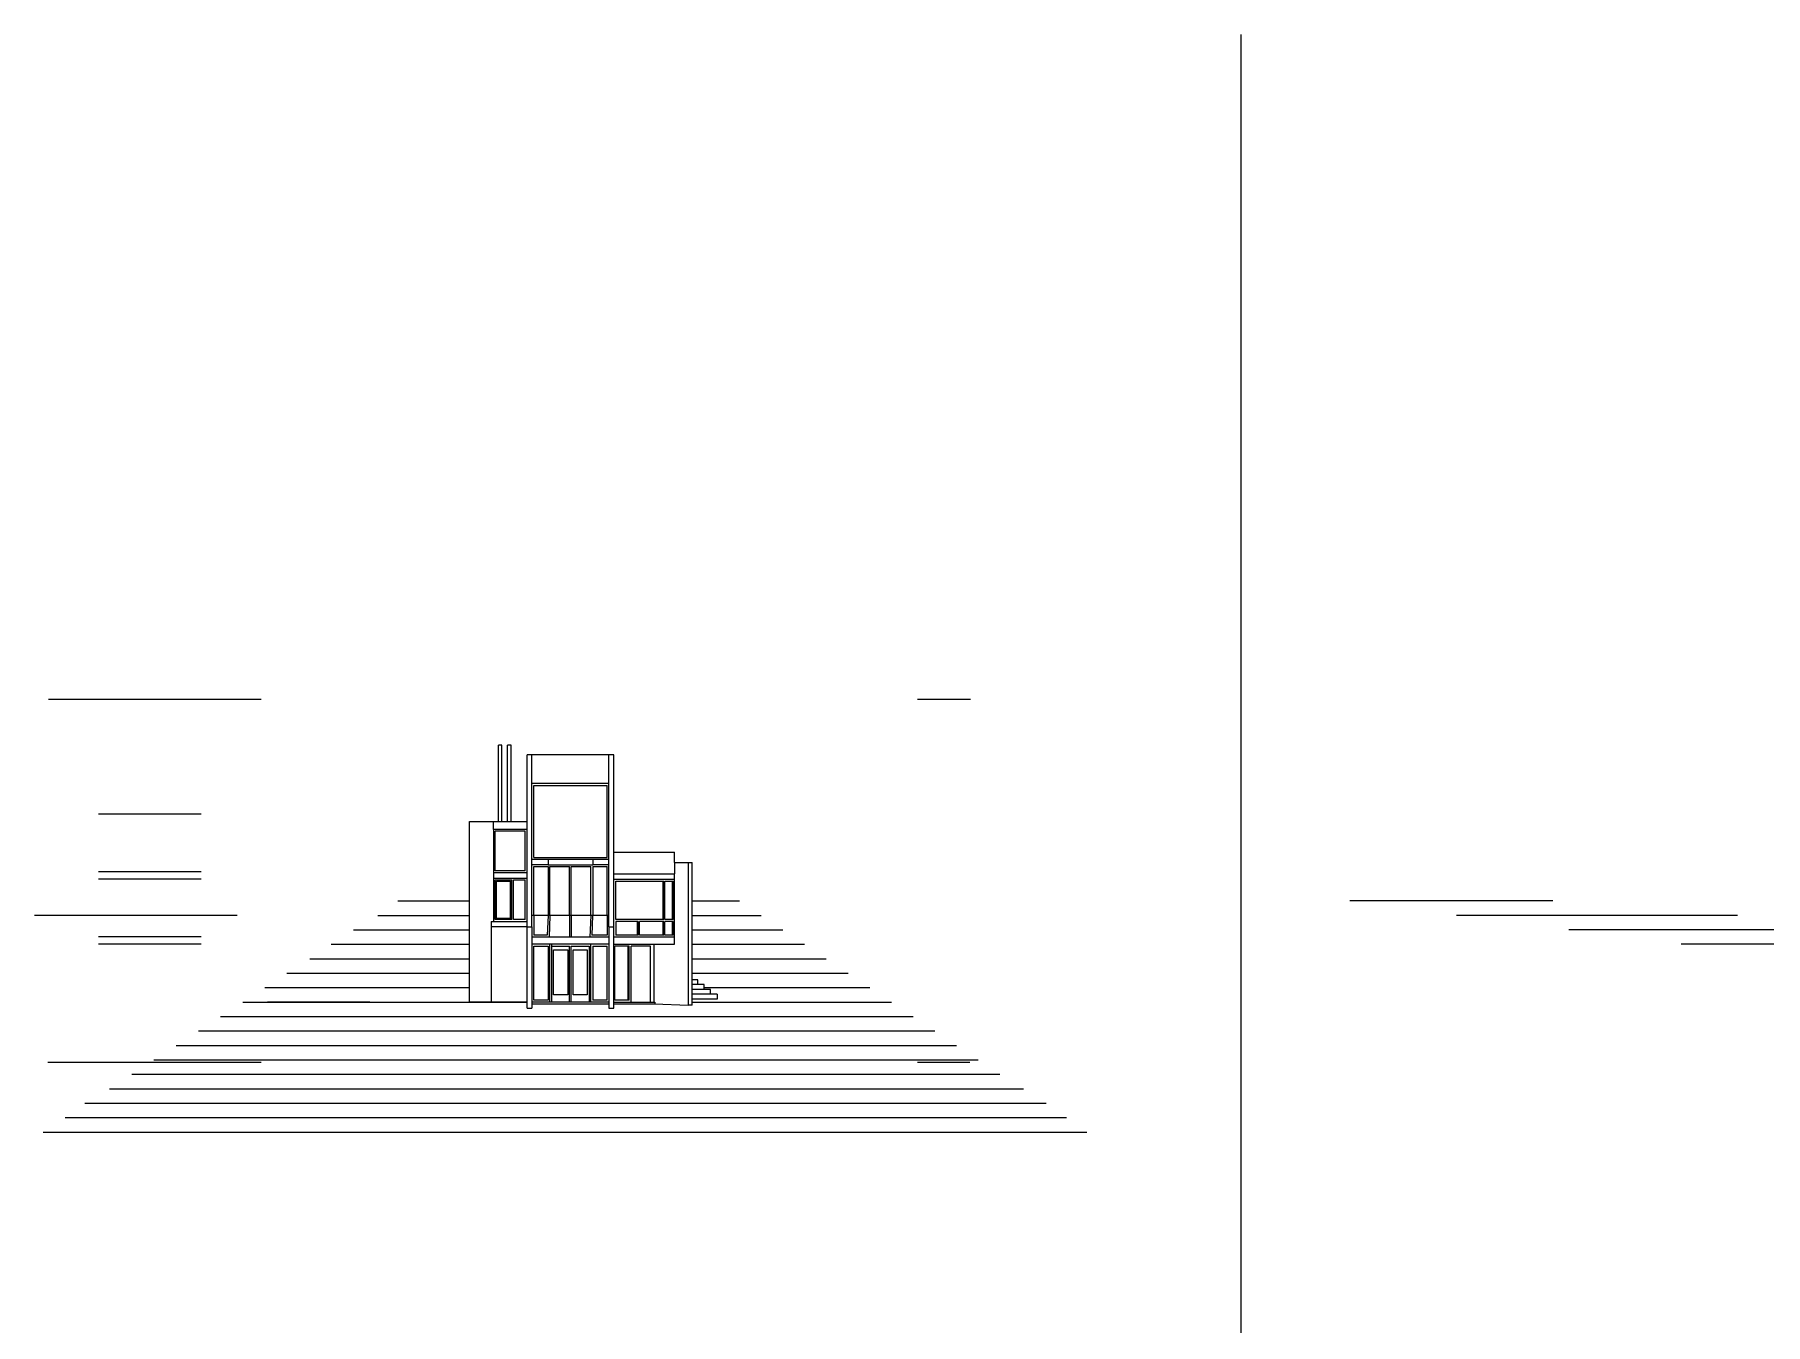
# Model space of a CAD drawing. Header units: inches. Extents: x -16498 to -561, y 141 to 7454.
# Drawn here: x -16498 to -13620, y 3150 to 5293 of the extents above; entities that cross this region are included whole.
import ezdxf

# ---------------------------------------------------------------- set-up
doc = ezdxf.new("R2010")
doc.units = ezdxf.units.IN
doc.header["$LTSCALE"] = 0.5
doc.header["$MEASUREMENT"] = 0
for name, color, linetype in [('A-Elev-North', 7, 'Continuous'), ('A-Elev-South', 7, 'Continuous'), ('A-glazing', 252, 'Continuous'), ('A-walls', 7, 'Continuous')]:
    doc.layers.add(name, color=color, linetype=linetype)

msp = doc.modelspace()

# ---------------------------------------------------------------- linework, layer by layer
at = {"layer": 'A-Elev-North'}
for p, q in [((-16475, 4188.6), (-16121.5, 4188.6)), ((-15030, 4188.6), (-14941.6, 4188.6)), ((-16476.2, 3585.4), (-16121.5, 3585.4)), ((-15030, 3585.4), (-14942.7, 3585.4))]:
    msp.add_line(p, q, dxfattribs=at)
at = {"layer": 'A-Elev-North', "color": 253}
for p, q in [((-15775, 3985.3, -5147.6), (-15679, 3985.3, -5147.6)), ((-15735, 3972.3, 133814.9), (-15735, 3819.3, 1569.1)), ((-15739, 3819.3, 63803.7), (-15739, 3685.9, -51451.2)), ((-15433.9, 3793.3, -10295.1), (-15486.2, 3793.3, -10295.1)), ((-15509.2, 3688.3, -51475.7), (-15533.2, 3688.3, -51475.7))]:
    msp.add_line(p, q, dxfattribs=at)
at = {"layer": 'A-Elev-North', "color": 252}
for p, q in [((-15679, 3972.3, 133814.9), (-15735, 3972.3, 133814.9)), ((-15682, 3969.3, 133814.9), (-15732, 3969.3, 133814.9)), ((-15682, 3903.3, -25734.8), (-15732, 3903.3, -25734.8)), ((-15732, 3888.3, 12), (-15704.5, 3888.3, 12)), ((-15730, 3886.3, 12), (-15706.5, 3886.3, 12)), ((-15701.5, 3888.3, 12), (-15682, 3888.3, 12)), ((-15644, 3910.5, -27602.9), (-15644, 3829.3, -166926.2)), ((-15570, 3910.5, -68477.1), (-15570, 3829.3, -289765.1)), ((-15531.4, 3822.3, -15011.7), (-15531.4, 3886.3, -15374.6)), ((-15451.9, 3822.3, -14560.7), (-15451.9, 3886.3, -14923.7)), ((-15449.8, 3822.3, -14548.7), (-15449.8, 3886.3, -14911.7)), ((-15436, 3822.3, -14470.5), (-15436, 3886.3, -14833.5)), ((-15739, 3819.3), (-15679, 3819.3)), ((-15704.5, 3822.3), (-15732, 3822.3)), ((-15706.5, 3824.3), (-15730, 3824.3)), ((-15682, 3822.3), (-15701.5, 3822.3)), ((-15531.4, 3819.3), (-15531.4, 3796.3)), ((-15494.3, 3796.3, -14653.9), (-15494.3, 3819.3, -14784.3)), ((-15492.2, 3796.3, -14641.9), (-15492.2, 3819.3, -14772.3)), ((-15451.9, 3796.3, -14413.3), (-15451.9, 3819.3, -14543.7)), ((-15449.8, 3796.3, -14401.2), (-15449.8, 3819.3, -14531.7)), ((-15436, 3796.3, -14323), (-15436, 3819.3, -14453.5)), ((-15644, 3778.3, -25740.8), (-15644, 3688.3, -186392.4)), ((-15611.5, 3772.3, -36451.1), (-15611.5, 3697.3, -170327.1)), ((-15579, 3772.3, -47052.5), (-15579, 3697.3, -180928.5)), ((-15576, 3778.3, -51478.7), (-15576, 3685.3, -217485.4)), ((-15570, 3778.3, -66615.1), (-15570, 3688.3, -306587.3))]:
    msp.add_line(p, q, dxfattribs=at)
at = {"layer": 'A-Elev-North', "color": 254}
for p, q in [((-15644, 3922.5, -7013.4), (-15644, 3913.5, -22454.1)), ((-15570, 3922.5, -1862), (-15644, 3922.5, -1862)), ((-15570, 3922.5, -35774.7), (-15570, 3913.5, -60299.2)), ((-15644, 3913.5, -1862), (-15570, 3913.5, -1862))]:
    msp.add_line(p, q, dxfattribs=at)
at = {"layer": 'A-Elev-North', "color": 7}
for p, q in [((-15535, 3934.3), (-15433.9, 3934.3)), ((-15433.9, 3917.3, -10295.1), (-15433.9, 3934.3, -10295.1)), ((-15433.9, 3917.3), (-15404.8, 3917.3)), ((-15679, 3810.3), (-15671, 3810.3)), ((-15671, 3810.3), (-15671, 3675.3)), ((-15543, 3810.3), (-15535, 3810.3)), ((-15543, 3810.3), (-15543, 3675.3)), ((-15467.9, 3682.3, -51475.7), (-15410.5, 3680.3, -36033))]:
    msp.add_line(p, q, dxfattribs=at)
at = {"layer": 'A-Elev-North', "color": 251}
for p, q in [((-15433.9, 3917.3), (-15433.9, 3898.3)), ((-15453, 3822.3, -14323), (-15453, 3886.3, -14323)), ((-15437.1, 3822.3, -14323), (-15437.1, 3886.3, -14323)), ((-15495.4, 3796.3), (-15495.4, 3819.3)), ((-15453, 3796.3), (-15453, 3819.3)), ((-15437.1, 3796.3, -14323), (-15437.1, 3819.3, -14323))]:
    msp.add_line(p, q, dxfattribs=at)
at = {"layer": 'A-Elev-North', "color": 250}
for p, q in [((-15668, 3829.3), (-15667.8, 3796.3)), ((-15644.1, 3829.3), (-15645.5, 3796.3)), ((-15641.1, 3829.3), (-15642.5, 3793.3)), ((-15608.6, 3829.3), (-15608.5, 3793.3)), ((-15605.6, 3829.3), (-15605.5, 3793.3)), ((-15573.1, 3829.3, -25737.8), (-15574.5, 3793.3, -25737.8)), ((-15570.1, 3829.3, -25737.8), (-15571.5, 3796.3, -25737.8)), ((-15546.1, 3829.3), (-15546, 3796.3)), ((-15645.5, 3796.3), (-15667.8, 3796.3)), ((-15546, 3796.3), (-15571.5, 3796.3, -25737.8))]:
    msp.add_line(p, q, dxfattribs=at)
at = {"layer": 'A-Elev-South', "color": 7}
for p, q in [((-14492.1, 5293.3, -5147.6), (-14492.1, 710, -5147.6)), ((-15679, 3675.3), (-15679, 4096.4)), ((-15679, 3916.3, -5147.6), (-15679, 4093, -5147.6)), ((-15535, 3675.3), (-15535, 4096.4)), ((-15404.8, 3680.3, -36033), (-15404.8, 3917.3, -10295.1)), ((-15679, 3675.3), (-15671, 3675.3)), ((-15543, 3675.3), (-15535, 3675.3)), ((-15404.8, 3680.3, -36033), (-15410.5, 3680.3, -36033))]:
    msp.add_line(p, q, dxfattribs=at)
at = {"layer": 'A-Elev-South', "color": 253}
for p, q in [((-15726.8, 3985.3, -5147.6), (-15726.8, 4112.1)), ((-15720.8, 4112.1), (-15726.8, 4112.1)), ((-15720.8, 3985.3, -5147.6), (-15720.8, 4112.1)), ((-15711.8, 3985.3, -5147.6), (-15711.8, 4112.1)), ((-15705.8, 4112.1), (-15711.8, 4112.1)), ((-15705.8, 3985.3, -5147.6), (-15705.8, 4112.1)), ((-15671, 3810.3), (-15671, 4096.4)), ((-15543, 3810.3), (-15543, 4096.4)), ((-15775, 3685.9, 940.2), (-15775, 3985.3, -5147.6)), ((-15644, 3922.5, -1862), (-15671, 3922.5, -1862)), ((-15543, 3922.5, -1862), (-15570, 3922.5, -1862)), ((-15410.5, 3680.3, -36033), (-15410.5, 3917.3, -10295.1)), ((-15679, 3900.3), (-15735, 3900.3)), ((-15735, 3891.3), (-15679, 3891.3)), ((-15644, 3913.5, -1862), (-15671, 3913.5, -1862)), ((-15543, 3913.5, -1862), (-15570, 3913.5, -1862)), ((-15543, 3829.3), (-15671, 3829.3)), ((-15543, 3793.3), (-15671, 3793.3)), ((-15543, 3781.3), (-15671, 3781.3)), ((-15644, 3781.3), (-15671, 3781.3)), ((-15543, 3781.3), (-15570, 3781.3)), ((-15433.9, 3793.3), (-15535, 3793.3)), ((-15775, 3685.9), (-15679, 3685.9)), ((-15543, 3685.3, -24821.4), (-15671, 3685.3, -24821.4)), ((-15644, 3688.3, -24821.4), (-15668, 3688.3, -24821.4)), ((-15611.5, 3697.3, -24821.4), (-15635, 3697.3, -24821.4)), ((-15579, 3697.3, -24821.4), (-15602.5, 3697.3, -24821.4)), ((-15546, 3688.3, -24821.4), (-15570, 3688.3, -24821.4))]:
    msp.add_line(p, q, dxfattribs=at)
at = {"layer": 'A-Elev-South', "color": 252}
for p, q in [((-15668, 3925.5, -1874), (-15668, 4045.5, 20587.3)), ((-15546, 3925.5, -4508.8), (-15546, 4045.5, 20587.3)), ((-15735, 3972.3, 133814.9), (-15735, 3985.3, 28729)), ((-15732, 3903.3, -25734.8), (-15732, 3969.3, 133814.9)), ((-15682, 3903.3, -25734.8), (-15682, 3969.3, 133814.9)), ((-15732, 3822.3, -18916.5), (-15732, 3888.3, 12)), ((-15730, 3824.3, -20013), (-15730, 3886.3, 12)), ((-15706.5, 3824.3, -20013), (-15706.5, 3886.3, 12)), ((-15704.5, 3822.3, -18916.5), (-15704.5, 3888.3, 12)), ((-15701.5, 3822.3, -230206.2), (-15701.5, 3888.3, -60921)), ((-15682, 3822.3, -230206.2), (-15682, 3888.3, -60921)), ((-15668, 3829.3, -95367.7), (-15668, 3910.5, -42739.3)), ((-15641, 3829.3, -95367.7), (-15641, 3910.5, -42739.3)), ((-15608.5, 3829.3, -95367.7), (-15608.5, 3910.5, -42739.3)), ((-15605.5, 3829.3, -80231.3), (-15605.5, 3910.5, -27602.9)), ((-15573, 3829.3, -121105.5), (-15573, 3910.5, -68477.1)), ((-15546, 3829.3, -95367.7), (-15546, 3910.5, -45955.1)), ((-15679, 3810.3), (-15739, 3810.3)), ((-15451.9, 3822.3), (-15531.4, 3822.3)), ((-15494.3, 3819.3), (-15531.4, 3819.3)), ((-15451.9, 3819.3), (-15492.2, 3819.3)), ((-15436, 3822.3), (-15449.8, 3822.3)), ((-15436, 3819.3), (-15449.8, 3819.3)), ((-16004.6, 3781.3, -15442.7), (-15775, 3781.3, -15442.7)), ((-15668, 3688.3, -117630.6), (-15668, 3778.3, -40877.2)), ((-15641, 3685.3, -120189.1), (-15641, 3781.3, -38317.8)), ((-15638, 3685.3, -215556.8), (-15638, 3781.3, -133685.5)), ((-15635, 3697.3, -300690.5), (-15635, 3772.3, -236729.6)), ((-15608.5, 3685.3, -120189.1), (-15608.5, 3778.3, -40877.2)), ((-15605.5, 3685.3, -105052.7), (-15605.5, 3778.3, -25740.8)), ((-15602.5, 3697.3, -190186.4), (-15602.5, 3772.3, -126225.5)), ((-15573, 3685.3, -145926.9), (-15573, 3781.3, -64055.7)), ((-15546, 3688.3, -117734.3), (-15546, 3778.3, -44093)), ((-15509.2, 3778.3, -51475.7), (-15533.2, 3778.3, -51475.7)), ((-15494.3, 3796.3), (-15531.4, 3796.3)), ((-15451.9, 3796.3), (-15492.2, 3796.3)), ((-15436, 3796.3), (-15449.8, 3796.3)), ((-15404.8, 3781.3, -15442.7), (-15217.6, 3781.3, -15442.7)), ((-12923.8, 3781.3, -5147.6), (-13760.2, 3781.3, -5147.6)), ((-16188.9, 3661.3, -15442.7), (-15037.2, 3661.3, -15442.7)), ((-16373.2, 3541.3, -10295.1), (-14853.7, 3541.3, -10295.1))]:
    msp.add_line(p, q, dxfattribs=at)
at = {"layer": 'A-Elev-South', "color": 2, "ltscale": 0.1}
for p, q in [((-16221, 3997.6, -51475.7), (-16391.6, 3997.6, -51475.7)), ((-16221, 3901.6, -51475.7), (-16391.6, 3901.6, -51475.7)), ((-16221, 3889.6, -51475.7), (-16391.6, 3889.6, -51475.7)), ((-16221, 3793.6, -51475.7), (-16391.6, 3793.6, -51475.7)), ((-16221, 3781.6, -51475.7), (-16391.6, 3781.6, -51475.7)), ((-15940.3, 3685.3, -51475.7), (-16110.9, 3685.3, -51475.7))]:
    msp.add_line(p, q, dxfattribs=at)
at = {"layer": 'A-Elev-South', "color": 126}
for p, q in [((-15927.1, 3829.3, -15442.7), (-15775, 3829.3, -15442.7)), ((-15894, 3853.3, -15442.7), (-15775, 3853.3, -15442.7)), ((-15404.8, 3853.3, -15442.7), (-15325.9, 3853.3, -15442.7)), ((-15404.8, 3829.3, -15442.7), (-15289.8, 3829.3, -15442.7)), ((-13973.2, 3853.3, -5147.6), (-14310.8, 3853.3, -5147.6)), ((-13666.3, 3829.3, -5147.6), (-14133.4, 3829.3, -5147.6)), ((-15967.7, 3805.3, -15442.7), (-15775, 3805.3, -15442.7)), ((-15404.8, 3805.3, -15442.7), (-15253.7, 3805.3, -15442.7)), ((-13299.7, 3805.3, -5147.6), (-13946.8, 3805.3, -5147.6)), ((-16040.5, 3757.3, -15442.7), (-15775, 3757.3, -15442.7)), ((-15404.8, 3757.3, -15442.7), (-15181.5, 3757.3, -15442.7)), ((-16078.3, 3733.3, -15442.7), (-15775, 3733.3, -15442.7)), ((-15404.8, 3733.3, -15442.7), (-15145.4, 3733.3, -15442.7)), ((-16152, 3685.3, -2320.6), (-15679, 3685.3, -9241.7)), ((-16115.1, 3709.3, -15442.7), (-15775, 3709.3, -15442.7)), ((-15403.3, 3685.3, -13275.5), (-15073.3, 3685.3, -18103.7)), ((-15384.4, 3709.3, -15442.7), (-15109.3, 3709.3, -15442.7)), ((-16225.7, 3637.3, -15442.7), (-15001.1, 3637.3, -15442.7)), ((-16262.6, 3613.3), (-14965, 3613.3)), ((-16299.5, 3589.3), (-14928.9, 3589.3)), ((-16336.3, 3565.3), (-14892.8, 3565.3)), ((-16414.2, 3517.3, -10295.1), (-14816.1, 3517.3, -10295.1)), ((-16446.9, 3493.3, -10295.1), (-14782.2, 3493.3, -10295.1)), ((-16483.8, 3469.3, -10295.1), (-14748.4, 3469.3, -10295.1))]:
    msp.add_line(p, q, dxfattribs=at)
at = {"layer": 'A-Elev-South', "color": 251}
msp.add_line((-15474.1, 3778.3, -51475.7), (-15505.8, 3778.3, -51475.7), dxfattribs=at)
at = {"layer": 'A-glazing'}
for p, q in [((-15668, 4045.5, -5150.6), (-15546, 4045.5, -5150.6)), ((-15668, 3925.5, -150749.7), (-15546, 3925.5, -27611.9)), ((-15668, 3910.5, -27602.9), (-15644, 3910.5, -27602.9)), ((-15641, 3910.5, -27602.9), (-15608.5, 3910.5, -27602.9)), ((-15605.5, 3910.5, -27602.9), (-15573, 3910.5, -53340.7)), ((-15570, 3910.5, -53340.7), (-15546, 3910.5, -27602.9)), ((-15535, 3889.3, -25737.8), (-15433.9, 3889.3, -25737.8)), ((-15531.4, 3886.3, -25737.8), (-15451.9, 3886.3, -25737.8)), ((-15531.4, 3886.3, -25737.8), (-15451.9, 3886.3, -25737.8)), ((-15449.8, 3886.3, -25737.8), (-15436, 3886.3, -25737.8)), ((-15449.8, 3886.3, -25737.8), (-15436, 3886.3, -25737.8)), ((-15668, 3778.3, -25740.8), (-15644, 3778.3, -25740.8)), ((-15638, 3778.3, -25740.8), (-15608.5, 3778.3, -25740.8)), ((-15635, 3772.3, -25740.8), (-15611.5, 3772.3, -25740.8)), ((-15605.5, 3778.3, -25740.8), (-15576, 3778.3, -49102.9)), ((-15602.5, 3772.3, -28116.6), (-15579, 3772.3, -46727.1)), ((-15570, 3778.3, -51478.7), (-15546, 3778.3, -25740.8))]:
    msp.add_line(p, q, dxfattribs=at)
at = {"layer": 'A-glazing', "color": 7}
for p, q in [((-15535, 3937.3, -25737.8), (-15535, 3937.3, -25737.8)), ((-15535, 3685.3, -25737.8), (-15466.4, 3685.3, -52051))]:
    msp.add_line(p, q, dxfattribs=at)
at = {"layer": 'A-glazing', "color": 253}
for p, q in [((-15535, 3898.3, -15442.7), (-15433.9, 3898.3, -15442.7)), ((-15535, 3781.3, -10295.1), (-15433.9, 3781.3, -10295.1)), ((-15533.2, 3688.3, -51475.7), (-15533.2, 3778.3, -51475.7)), ((-15509.2, 3688.3, -51475.7), (-15509.2, 3778.3, -51475.7))]:
    msp.add_line(p, q, dxfattribs=at)
at = {"layer": 'A-glazing', "color": 251}
for p, q in [((-15433.9, 3781.3), (-15433.9, 3898.3)), ((-15510.7, 3688.3, -51475.7), (-15510.7, 3778.3, -51475.7)), ((-15505.8, 3685.3, -51475.7), (-15505.8, 3778.3, -51475.7)), ((-15474.1, 3685.3, -51475.7), (-15474.1, 3778.3, -51475.7)), ((-15467.9, 3685.3, -25737.8), (-15467.9, 3781.3, -25737.8))]:
    msp.add_line(p, q, dxfattribs=at)
at = {"layer": 'A-glazing', "color": 252}
for p, q in [((-15395, 3722.3, 10295.1), (-15404.8, 3722.3, 10295.1)), ((-15395, 3714.3, -5147.6), (-15404.8, 3714.3, -5147.6)), ((-15395, 3714.3, 10295.1), (-15395, 3722.3, 10295.1)), ((-15384.4, 3714.3), (-15395, 3714.3)), ((-15384.4, 3706.3, 5147.6), (-15384.4, 3714.3, 5147.6)), ((-15384.4, 3706.3, -10295.1), (-15404.8, 3706.3, -10295.1)), ((-15373.8, 3698.3, -5147.6), (-15404.8, 3698.3, -5147.6)), ((-15363.1, 3690.3, -5147.6), (-15404.8, 3690.3, -5147.6)), ((-15373.8, 3706.3, -5147.6), (-15384.4, 3706.3, -5147.6)), ((-15373.8, 3698.3), (-15373.8, 3706.3)), ((-15363.1, 3698.3, -5147.6), (-15373.8, 3698.3, -5147.6)), ((-15363.1, 3698.3, -5147.6), (-15363.1, 3690.3, -5147.6)), ((-15671, 3682.3, -25737.8), (-15543, 3682.3, -25737.8)), ((-15535, 3682.3, -25737.8), (-15467.9, 3682.3, -51475.7))]:
    msp.add_line(p, q, dxfattribs=at)
at = {"layer": 'A-walls'}
for p, q in [((-15671, 4096.4, -10295.1), (-15679, 4096.4, -10295.1)), ((-15543, 4096.4, -10295.1), (-15671, 4096.4, -10295.1)), ((-15535, 4096.4, -10295.1), (-15543, 4096.4, -10295.1)), ((-16160.9, 3829.3, -5147.6), (-16498, 3829.3, -5147.6)), ((-15466.4, 3685.3, -25737.8), (-15466.4, 3682.3, -51475.7))]:
    msp.add_line(p, q, dxfattribs=at)
at = {"layer": 'A-walls', "color": 253}
msp.add_line((-15543, 4048.5), (-15671, 4048.5), dxfattribs=at)

doc.saveas('drawing.dxf')
